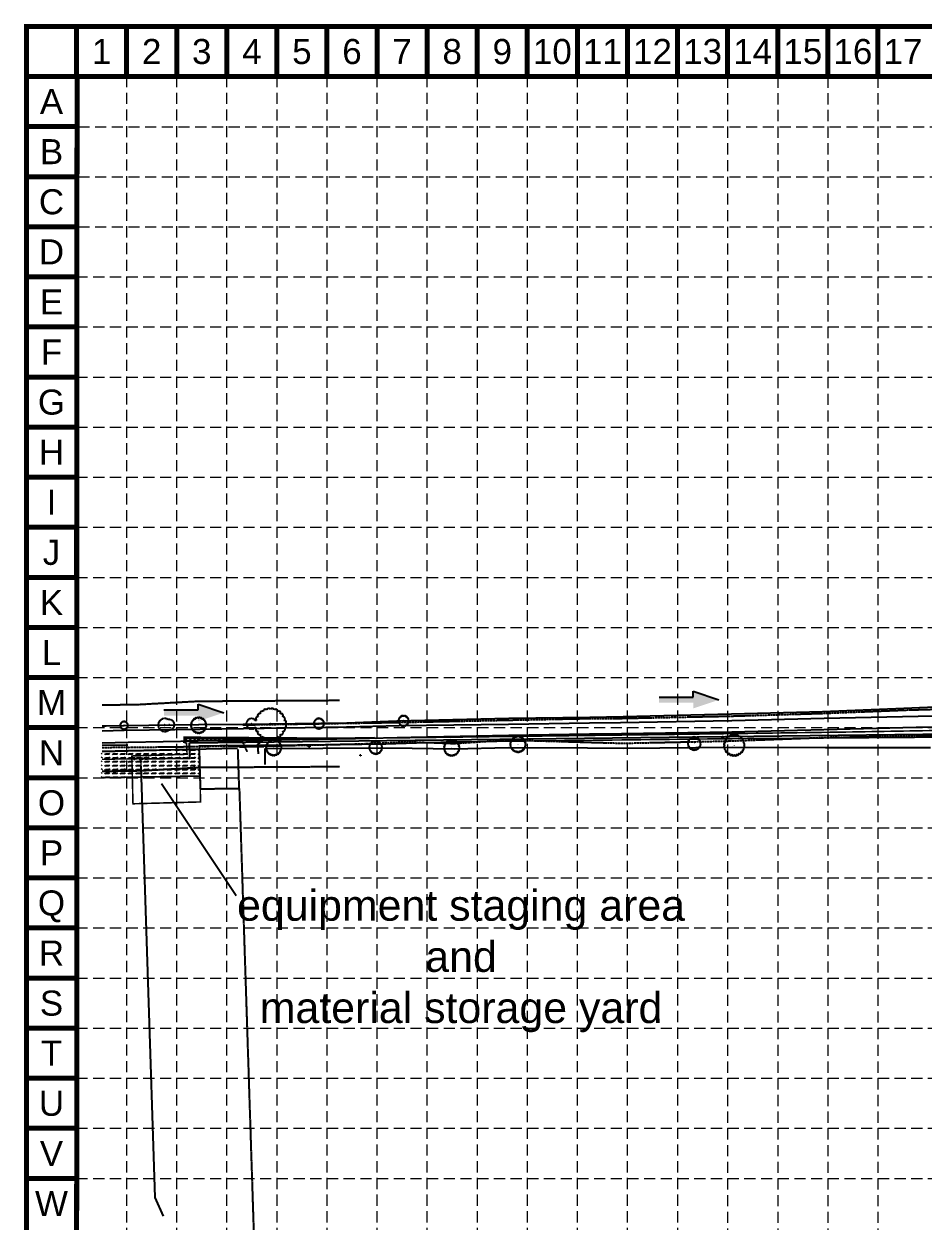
# Model space of a CAD drawing. Header units: inches. Extents: x 2602013 to 2607782, y 7036322 to 7039931.
# Drawn here: x 2602013 to 2603628, y 7037780 to 7039931 of the extents above; entities that cross this region are included whole.
import ezdxf
from ezdxf.enums import TextEntityAlignment as Align

# ---------------------------------------------------------------- set-up
doc = ezdxf.new("R2010")
doc.units = ezdxf.units.IN
doc.header["$MEASUREMENT"] = 0
for name, pattern in [('DASHED', [0.8, 0.75, -0.05]), ('HIDDEN', [0.375, 0.25, -0.125]), ('PHANTOM', [2.1, 1.75, -0.05, 0.1, -0.05, 0.1, -0.05]), ('SCREEK', [1.04, 0.9, -0.035, 0, -0.035, 0, -0.035, 0, -0.035]), ('SPHANTOM', [1.35, 1, -0.05, 0.1, -0.05, 0.1, -0.05])]:
    doc.linetypes.add(name, pattern=pattern)
for name, color, linetype in [('ADDITION_LINE', 102, 'PHANTOM'), ('ARROWS', 252, 'Continuous'), ('BASE', 7, 'Continuous'), ('DITCH', 7, 'SCREEK'), ('EASPH-PVMT', 7, 'Continuous'), ('EG-PVMT', 250, 'HIDDEN'), ('ETEL', 33, 'DASHED'), ('EWAT', 150, 'DASHED'), ('EXSTSEW', 5, 'DASHED'), ('FENCEBW', 7, 'BWF'), ('FTB', 202, 'DASHED'), ('GRID', 254, 'HIDDEN'), ('HATCH', 10, 'Continuous'), ('HATCH000', 9, 'Continuous'), ('LIMITS OF DISTURBANCE', 1, 'HIDDEN'), ('PLINE', 7, 'Continuous'), ('PWAT', 4, 'Continuous'), ('ROW_Future', 7, 'SPHANTOM'), ('SILT FENCE', 200, 'Continuous'), ('TREE', 250, 'Continuous'), ('TREET', 250, 'Continuous'), ('WALL', 52, 'Continuous')]:
    doc.layers.add(name, color=color, linetype=linetype)
doc.styles.get("Standard").update_dxf_attribs({"font": 'ARIAL.TTF'})
doc.styles.add('UTIL', font='romans.shx', dxfattribs={"width": 0.9})
doc.linetypes.add('ASPH-E', pattern='A,0.45,-0.05,0.9,[138,ltypeshp.shx,S=0.013,R=0,X=0,Y=0],0.45', length=1.85)
doc.linetypes.add('ASPH-E2', pattern='A,0.45,-0.05,0.9,[138,ltypeshp.shx,S=-0.013,R=0,X=0,Y=0],0.45', length=1.85)
doc.linetypes.add('BWF', pattern='A,0.9,-0.05,[135,ltypeshp.shx,S=0.03,R=0,X=0,Y=0],-0.05', length=1)
doc.linetypes.add('SLOPE2', pattern='A,0.65,-0.05,0.65,[139,ltypeshp.shx,S=-0.025,R=0,X=0,Y=0],0.025', length=1.375)
doc.linetypes.add('TELE', pattern='A,0.8,-0.05,0.8,-0.05,0.8,-0.15,["TELE",UTIL,S=0.08,R=0,X=-0.1,Y=-0.04],-0.2', length=2.85)

# ---------------------------------------------------------------- blocks, each defined once
blk = doc.blocks.new('treet')
at = {"layer": 'TREET', "const_width": 0.5}
blk.add_lwpolyline([(-0.25, 0, 1), (0.25, 0, 1)], format="xyb", close=True, dxfattribs=at)
blk = doc.blocks.new('A$C33723172')
at = {"layer": 'ARROWS', "color": 7}
for p, q in [((11.14, 24.49), (5.46, 10.23)), ((7.83, 9.28), (0, 0)), ((5.46, 10.23), (7.83, 9.28))]:
    blk.add_line(p, q, dxfattribs=at)
for points in [[(11.14, 24.49), (8.77, 25.44), (5.46, 10.23), (3.08, 11.17)], [(0.7, 12.12), (7.83, 9.28), (0, 0), (7.83, 9.28)]]:
    blk.add_solid(points, dxfattribs=at)

msp = doc.modelspace()

# ---------------------------------------------------------------- hatches: boundary and pattern name
at = {"layer": 'HATCH'}
h = msp.add_hatch(dxfattribs=at)
h.set_pattern_fill('ANSI31', color=0, scale=42, style=0)
h.set_pattern_definition([(45, (-1042681.4514, -2815254.5693), (-3.7123106011, 3.7123106011), [])])
h.paths.add_polyline_path([(2602301.2, 7038642), (2602301.3, 7038646.8), (2602642, 7038648)])

# ---------------------------------------------------------------- linework, layer by layer
at = {"color": 4}
for p, q in [((2602209.9, 7038612), (2602212, 7038612)), ((2602211, 7038607.8), (2602211, 7038612)), ((2602214.5, 7038611.2), (2602214.5, 7038609.1)), ((2602220.8, 7038612.2), (2602220.8, 7038608)), ((2602220.8, 7038609.1), (2602220.8, 7038611.2)), ((2602225, 7038608.2), (2602225, 7038612.4)), ((2602225, 7038609.1), (2602225, 7038611.2)), ((2602231.3, 7038612.4), (2602233.4, 7038612.4)), ((2602231.3, 7038609.2), (2602231.3, 7038611.3)), ((2602232.4, 7038608.2), (2602232.4, 7038612.4)), ((2602236, 7038611.4), (2602234.6, 7038611.4)), ((2602220.9, 7038603.7), (2602220.9, 7038605.8)), ((2602225.1, 7038604.8), (2602220.9, 7038604.8)), ((2602221.8, 7038596.1), (2602224.6, 7038596.1)), ((2602221.9, 7038608), (2602224, 7038608)), ((2602236, 7038609.3), (2602234.6, 7038609.3))]:
    msp.add_line(p, q, dxfattribs=at)
for points in [[(2602220.8, 7038610.1, 3.15, 0, 0), (2602214.5, 7038610.1, 0, 0, 0)], [(2602225, 7038610.3, 3.15, 0, 0), (2602231.3, 7038610.3, 0, 0, 0)]]:
    msp.add_lwpolyline(points, format="xyseb", dxfattribs=at)
at = {"color": 4, "const_width": 0.7}
msp.add_lwpolyline([(2602236, 7038611.4), (2602236, 7038609.3)], dxfattribs=at)
at = {"layer": 'ADDITION_LINE', "color": 4}
for p, q in [((2602327.2, 7038626.5), (2602329.5, 7038556.5)), ((2602399.5, 7038556.9), (2602397.3, 7038626.9)), ((2602329.5, 7038556.5), (2602399.5, 7038556.9))]:
    msp.add_line(p, q, dxfattribs=at)
at = {"layer": 'ADDITION_LINE', "color": 145}
msp.add_line((2602399.5, 7038556.9), (2602429.8, 7037623.9), dxfattribs=at)
at = {"layer": 'BASE', "const_width": 9}
for points in [[(2602017.1, 7036326.3), (2607777.1, 7036326.3), (2607777.1, 7039926.3), (2602017.1, 7039926.3)], [(2602106.9, 7036416.3), (2607687.4, 7036416.1), (2607687.2, 7039836.4), (2602108, 7039836.5)]]:
    msp.add_lwpolyline(points, close=True, dxfattribs=at)
for points in [[(2602107.1, 7039836.3), (2602107.1, 7039926.3)], [(2602197.1, 7039836.3), (2602197.1, 7039926.3)], [(2602287.1, 7039836.3), (2602287.1, 7039926.3)], [(2602377.1, 7039836.3), (2602377.1, 7039926.3)], [(2602467.1, 7039836.3), (2602467.1, 7039926.3)], [(2602557.1, 7039836.3), (2602557.1, 7039926.3)], [(2602647.1, 7039836.3), (2602647.1, 7039926.3)], [(2602737.1, 7039836.3), (2602737.1, 7039926.3)], [(2602827.1, 7039836.3), (2602827.1, 7039926.3)], [(2602917.1, 7039836.3), (2602917.1, 7039926.3)], [(2603007.1, 7039836.3), (2603007.1, 7039926.3)], [(2603097.1, 7039836.3), (2603097.1, 7039926.3)], [(2603187.1, 7039836.3), (2603187.1, 7039926.3)], [(2603277.1, 7039836.3), (2603277.1, 7039926.3)], [(2603367.1, 7039836.3), (2603367.1, 7039926.3)], [(2603457.1, 7039836.3), (2603457.1, 7039926.3)], [(2603547.1, 7039836.3), (2603547.1, 7039926.3)], [(2602107.1, 7039836.3), (2602017.1, 7039836.3)], [(2602107.1, 7039746.3), (2602017.1, 7039746.3)], [(2602107.1, 7039656.3), (2602017.1, 7039656.3)], [(2602107.1, 7039566.3), (2602017.1, 7039566.3)], [(2602107.1, 7039476.3), (2602017.1, 7039476.3)], [(2602107.1, 7039386.3), (2602017.1, 7039386.3)], [(2602107.1, 7039296.3), (2602017.1, 7039296.3)], [(2602107.1, 7039206.3), (2602017.1, 7039206.3)], [(2602107.1, 7039116.3), (2602017.1, 7039116.3)], [(2602107.1, 7039026.3), (2602017.1, 7039026.3)], [(2602107.1, 7038936.3), (2602107.1, 7039026.3)], [(2602107.1, 7038936.3), (2602017.1, 7038936.3)], [(2602107.1, 7038846.3), (2602017.1, 7038846.3)], [(2602107.1, 7038756.3), (2602017.1, 7038756.3)], [(2602107.1, 7038666.3), (2602017.1, 7038666.3)], [(2602107.1, 7038576.3), (2602017.1, 7038576.3)], [(2602107.1, 7038486.3), (2602017.1, 7038486.3)], [(2602107.1, 7038396.3), (2602017.1, 7038396.3)], [(2602107.1, 7038306.3), (2602017.1, 7038306.3)], [(2602107.1, 7038216.3), (2602017.1, 7038216.3)], [(2602107.1, 7038126.3), (2602017.1, 7038126.3)], [(2602107.1, 7038036.3), (2602017.1, 7038036.3)], [(2602107.1, 7037946.3), (2602017.1, 7037946.3)], [(2602107.1, 7037856.3), (2602017.1, 7037856.3)]]:
    msp.add_lwpolyline(points, dxfattribs=at)
at = {"layer": 'DITCH'}
for p, q in [((2603447.5, 7038692), (2603597.7, 7038698)), ((2603597.7, 7038698), (2603775.9, 7038702.9)), ((2602406, 7038671.3), (2602683.8, 7038675.7)), ((2602683.8, 7038675.7), (2602884.2, 7038679.9)), ((2602884.2, 7038679.9), (2603029, 7038682.8)), ((2603029, 7038682.8), (2603085.8, 7038683)), ((2603085.8, 7038683), (2603283.5, 7038687.1)), ((2603283.5, 7038687.1), (2603447.5, 7038692)), ((2603450.9, 7038648.7), (2603776.2, 7038654.3)), ((2602200.2, 7038630.9), (2602394.8, 7038633.3)), ((2602394.8, 7038633.3), (2602399.8, 7038632.8)), ((2602443.6, 7038633.5), (2602443.7, 7038633.5)), ((2602443.7, 7038633.5), (2602447.5, 7038633.3)), ((2602447.5, 7038633.3), (2602611.3, 7038637)), ((2602611.3, 7038637), (2602709.8, 7038640.9)), ((2602709.8, 7038640.9), (2602784.5, 7038637.9)), ((2602784.5, 7038637.9), (2602883.4, 7038644.2)), ((2602883.4, 7038644.2), (2603088.1, 7038638.3)), ((2603088.1, 7038638.3), (2603282.8, 7038642.4)), ((2603282.8, 7038642.4), (2603450.9, 7038648.7)), ((2602200.2, 7038630.9), (2602153, 7038630))]:
    msp.add_line(p, q, dxfattribs=at)
at = {"layer": 'EASPH-PVMT', "linetype": 'ASPH-E2'}
for p, q in [((2603029.1, 7038674.9), (2603084.7, 7038675.6)), ((2603084.7, 7038675.6), (2603284.9, 7038679.2)), ((2603284.9, 7038679.2), (2603450.3, 7038683.2)), ((2603450.3, 7038683.2), (2603619.5, 7038687.2)), ((2603619.5, 7038687.2), (2603772.5, 7038688.9)), ((2602153, 7038660.8), (2602193, 7038661.9)), ((2602193, 7038661.9), (2602329.2, 7038663.5)), ((2602329.2, 7038663.5), (2602407, 7038665)), ((2602407, 7038665), (2602592.5, 7038667.7)), ((2602592.5, 7038667.7), (2602686.9, 7038670.2)), ((2602686.9, 7038670.2), (2602883.2, 7038672.4)), ((2602883.2, 7038672.4), (2603029.1, 7038674.9))]:
    msp.add_line(p, q, dxfattribs=at)
at = {"layer": 'EASPH-PVMT', "linetype": 'ASPH-E'}
for p, q in [((2602883.7, 7038652.9), (2603029, 7038655.2)), ((2603029, 7038655.2), (2603086.5, 7038656)), ((2603086.5, 7038656), (2603284.5, 7038658.6)), ((2603284.5, 7038658.6), (2603450, 7038662.7)), ((2603450, 7038662.7), (2603615.7, 7038666.9)), ((2603615.7, 7038666.9), (2603772.5, 7038669.6)), ((2602371.8, 7038642.9), (2602403.9, 7038643)), ((2602403.9, 7038643), (2602442, 7038643.7)), ((2602442, 7038643.7), (2602608.2, 7038647)), ((2602608.2, 7038647), (2602708.6, 7038649.2)), ((2602708.6, 7038649.2), (2602883.7, 7038652.9))]:
    msp.add_line(p, q, dxfattribs=at)
at = {"layer": 'EASPH-PVMT', "linetype": 'ASPH-E', "ltscale": 0.9}
for p, q in [((2602153, 7038639.3), (2602199.7, 7038640.2)), ((2602199.7, 7038640.2), (2602325.5, 7038642.5))]:
    msp.add_line(p, q, dxfattribs=at)
at = {"layer": 'EG-PVMT'}
for p, q in [((2602442, 7038643.7), (2602403.9, 7038643)), ((2602403.9, 7038643), (2602413.7, 7038622.9)), ((2602432.9, 7038636.6), (2602442, 7038643.7)), ((2602434.1, 7038619), (2602432.9, 7038636.6))]:
    msp.add_line(p, q, dxfattribs=at)
at = {"layer": 'ETEL', "color": 252, "linetype": 'TELE'}
msp.add_line((2602153, 7038634.6), (2602199.4, 7038635.4), dxfattribs=at)
at = {"layer": 'ETEL', "color": 252}
for p, q in [((2602524, 7038633.9), (2602526.1, 7038631.8)), ((2602526.1, 7038633.9), (2602524, 7038631.8)), ((2603267, 7038650.2), (2603269.1, 7038648.1)), ((2603269.1, 7038650.2), (2603267, 7038648.1))]:
    msp.add_line(p, q, dxfattribs=at)
for points in [[(2602524, 7038633.9), (2602526.1, 7038633.9), (2602526.1, 7038631.8), (2602524, 7038631.8)], [(2603267, 7038650.2), (2603269.1, 7038650.2), (2603269.1, 7038648.1), (2603267, 7038648.1)]]:
    msp.add_lwpolyline(points, close=True, dxfattribs=at)
at = {"layer": 'EWAT', "color": 145}
for p, q in [((2602616.8, 7038617), (2602617.9, 7038615.9)), ((2602616.8, 7038615.9), (2602617.9, 7038617))]:
    msp.add_line(p, q, dxfattribs=at)
msp.add_circle((2602617.3, 7038616.5), 0.787, dxfattribs=at)
at = {"layer": 'EXSTSEW'}
for p, q in [((2602399.8, 7038633.7), (2602443.6, 7038634.4)), ((2602399.8, 7038631.9), (2602399.8, 7038633.7)), ((2602399.8, 7038631.9), (2602443.7, 7038632.7)), ((2602443.6, 7038634.4), (2602443.7, 7038632.7))]:
    msp.add_line(p, q, dxfattribs=at)
at = {"layer": 'FENCEBW'}
for p, q in [((2603447.6, 7038695.1), (2603594, 7038701.6)), ((2603594, 7038701.6), (2603777, 7038708.3)), ((2602406.8, 7038672.8), (2602592.6, 7038674.9)), ((2602592.6, 7038674.9), (2602682.5, 7038678.3)), ((2602682.5, 7038678.3), (2602884.1, 7038683.2)), ((2602884.1, 7038683.2), (2603029.5, 7038685)), ((2603029.5, 7038685), (2603089.1, 7038686.3)), ((2603089.1, 7038686.3), (2603284, 7038691)), ((2603284, 7038691), (2603447.6, 7038695.1)), ((2602153, 7038669.3), (2602160.2, 7038669.6)), ((2602160.2, 7038669.6), (2602192.5, 7038670.2)), ((2602192.5, 7038670.2), (2602326.4, 7038671.8)), ((2602326.4, 7038671.8), (2602406.8, 7038672.8)), ((2602446.1, 7038599.9), (2602446.2, 7038628.7)), ((2602446.2, 7038628.7), (2602653.2, 7038629.9)), ((2602653.2, 7038629.9), (2602710.5, 7038629.5)), ((2602710.5, 7038629.5), (2602785.7, 7038628.2)), ((2602785.7, 7038628.2), (2602883.4, 7038630.4)), ((2602883.4, 7038630.4), (2603025.2, 7038629.8)), ((2603025.2, 7038629.8), (2603089.8, 7038629.6)), ((2603089.8, 7038629.6), (2603285.3, 7038631.1)), ((2603285.3, 7038631.1), (2603452.8, 7038630.5)), ((2603452.8, 7038630.5), (2603641.4, 7038630.8))]:
    msp.add_line(p, q, dxfattribs=at)
at = {"layer": 'FTB', "color": 252, "linetype": 'SLOPE2'}
for p, q in [((2602199.7, 7038624.6), (2602153, 7038623.3)), ((2602396.6, 7038629), (2602199.7, 7038624.6))]:
    msp.add_line(p, q, dxfattribs=at)
at = {"layer": 'GRID', "color": 252, "linetype": 'HIDDEN', "lineweight": 0, "ltscale": 80}
for p, q in [((2602196.8, 7039837.2), (2602196.8, 7036685.9)), ((2602286.8, 7039837.2), (2602286.8, 7036685.9)), ((2602376.8, 7039837.2), (2602376.8, 7036685.9)), ((2602466.8, 7039837.2), (2602466.8, 7036685.9)), ((2602556.8, 7039837.2), (2602556.8, 7036685.9)), ((2602646.8, 7039837.2), (2602646.8, 7036685.9)), ((2602736.8, 7039837.2), (2602736.8, 7036685.9)), ((2602826.8, 7039837.2), (2602826.8, 7036685.9)), ((2602916.8, 7039837.2), (2602916.8, 7036685.9)), ((2603006.8, 7039837.2), (2603006.8, 7036685.9)), ((2603096.8, 7039837.2), (2603096.8, 7036685.9)), ((2603186.8, 7039837.2), (2603186.8, 7036685.9)), ((2603277.1, 7039836.3), (2603277.1, 7036685.9)), ((2603367.1, 7039836.3), (2603367.1, 7036685.9)), ((2603457.1, 7039836.3), (2603457.1, 7036685.9)), ((2603547.1, 7039836.3), (2603547.1, 7036685.9)), ((2602110.4, 7039746), (2607690.4, 7039746)), ((2602110.4, 7039656), (2607690.4, 7039656)), ((2602110.4, 7039566), (2607690.4, 7039566)), ((2602107.1, 7039476.3), (2607687.1, 7039476.3)), ((2602107.1, 7039386.3), (2607687.1, 7039386.3)), ((2602107.1, 7039296.3), (2607687.1, 7039296.3)), ((2602107.1, 7039206.3), (2607687.1, 7039206.3)), ((2602107.1, 7039116.3), (2607687.1, 7039116.3)), ((2602107.1, 7039026.3), (2607687.1, 7039026.3)), ((2602107.1, 7038936.3), (2607687.1, 7038936.3)), ((2602107.1, 7038846.3), (2607687.1, 7038846.3)), ((2602107.1, 7038756.3), (2607687.1, 7038756.3)), ((2602107.1, 7038666.3), (2607687.1, 7038666.3)), ((2602107.1, 7038576.3), (2607687.1, 7038576.3)), ((2602107.1, 7038486.3), (2607687.1, 7038486.3)), ((2602107.1, 7038396.3), (2607687.1, 7038396.3)), ((2602107.1, 7038306.3), (2607687.1, 7038306.3)), ((2602107.1, 7038216.3), (2607687.1, 7038216.3)), ((2602107.1, 7038126.3), (2607687.1, 7038126.3)), ((2602107.1, 7038036.3), (2607687.1, 7038036.3)), ((2602107.1, 7037946.3), (2607687.1, 7037946.3)), ((2602107.1, 7037856.3), (2607687.1, 7037856.3))]:
    msp.add_line(p, q, dxfattribs=at)
at = {"layer": 'HATCH', "color": 0}
msp.add_lwpolyline([(2602301.2, 7038642), (2602301.3, 7038646.8), (2602642, 7038648)], close=True, dxfattribs=at)
at = {"layer": 'HATCH000'}
for p, q in [((2602151.9, 7038619.3), (2602153.1, 7038620.6)), ((2602151.9, 7038612.3), (2602153.1, 7038613.6)), ((2602157.7, 7038618.1), (2602158.9, 7038619.3)), ((2602157.7, 7038611.1), (2602158.9, 7038612.3)), ((2602158.9, 7038619.3), (2602165.9, 7038619.3)), ((2602158.9, 7038612.3), (2602165.9, 7038612.3)), ((2602165.9, 7038619.3), (2602167.1, 7038620.6)), ((2602165.9, 7038612.3), (2602167.1, 7038613.6)), ((2602171.7, 7038618.1), (2602172.9, 7038619.3)), ((2602171.7, 7038611.1), (2602172.9, 7038612.3)), ((2602172.9, 7038619.3), (2602179.9, 7038619.3)), ((2602172.9, 7038612.3), (2602179.9, 7038612.3)), ((2602179.9, 7038619.3), (2602181.1, 7038620.6)), ((2602179.9, 7038612.3), (2602181.1, 7038613.6)), ((2602185.7, 7038618.1), (2602186.9, 7038619.3)), ((2602185.7, 7038611.1), (2602186.9, 7038612.3)), ((2602186.9, 7038619.3), (2602193.9, 7038619.3)), ((2602186.9, 7038612.3), (2602193.9, 7038612.3)), ((2602193.9, 7038619.3), (2602195.1, 7038620.6)), ((2602193.9, 7038612.3), (2602195.1, 7038613.6)), ((2602199.7, 7038618.1), (2602200.9, 7038619.3)), ((2602199.7, 7038611.1), (2602200.9, 7038612.3)), ((2602200.9, 7038619.3), (2602207.9, 7038619.3)), ((2602200.9, 7038612.3), (2602207.9, 7038612.3)), ((2602207.9, 7038619.3), (2602209.1, 7038620.6)), ((2602207.9, 7038612.3), (2602209.1, 7038613.6)), ((2602213.7, 7038618.1), (2602214.9, 7038619.3)), ((2602213.7, 7038611.1), (2602214.9, 7038612.3)), ((2602214.9, 7038619.3), (2602221.9, 7038619.3)), ((2602214.9, 7038612.3), (2602221.9, 7038612.3)), ((2602221.9, 7038619.3), (2602223.1, 7038620.6)), ((2602221.9, 7038612.3), (2602223.1, 7038613.6)), ((2602227.7, 7038625.1), (2602227.8, 7038625.2)), ((2602227.7, 7038618.1), (2602228.9, 7038619.3)), ((2602227.7, 7038611.1), (2602228.9, 7038612.3)), ((2602228.9, 7038619.3), (2602235.9, 7038619.3)), ((2602228.9, 7038612.3), (2602235.9, 7038612.3)), ((2602235.9, 7038619.3), (2602237.1, 7038620.6)), ((2602235.9, 7038612.3), (2602237.1, 7038613.6)), ((2602241.7, 7038625.1), (2602242.1, 7038625.5)), ((2602241.7, 7038618.1), (2602242.9, 7038619.3)), ((2602241.7, 7038611.1), (2602242.9, 7038612.3)), ((2602242.9, 7038619.3), (2602249.9, 7038619.3)), ((2602242.9, 7038612.3), (2602249.9, 7038612.3)), ((2602249.9, 7038619.3), (2602251.1, 7038620.6)), ((2602249.9, 7038612.3), (2602251.1, 7038613.6)), ((2602255.7, 7038625.1), (2602256.4, 7038625.8)), ((2602255.7, 7038618.1), (2602256.9, 7038619.3)), ((2602255.7, 7038611.1), (2602256.9, 7038612.3)), ((2602256.9, 7038619.3), (2602263.9, 7038619.3)), ((2602256.9, 7038612.3), (2602263.9, 7038612.3)), ((2602263.9, 7038619.3), (2602265.1, 7038620.6)), ((2602263.9, 7038612.3), (2602265.1, 7038613.6)), ((2602269.7, 7038625.1), (2602270.7, 7038626.2)), ((2602269.7, 7038618.1), (2602270.9, 7038619.3)), ((2602269.7, 7038611.1), (2602270.9, 7038612.3)), ((2602270.9, 7038619.3), (2602277.9, 7038619.3)), ((2602270.9, 7038612.3), (2602277.9, 7038612.3)), ((2602277.9, 7038619.3), (2602279.1, 7038620.6)), ((2602277.9, 7038612.3), (2602279.1, 7038613.6)), ((2602283.7, 7038625.1), (2602284.9, 7038626.3)), ((2602283.7, 7038618.1), (2602284.9, 7038619.3)), ((2602283.7, 7038611.1), (2602284.9, 7038612.3)), ((2602284.9, 7038626.3), (2602291.9, 7038626.3)), ((2602284.9, 7038619.3), (2602291.9, 7038619.3)), ((2602284.9, 7038612.3), (2602291.9, 7038612.3)), ((2602291.9, 7038626.3), (2602292.2, 7038626.7)), ((2602291.9, 7038619.3), (2602293.1, 7038620.6)), ((2602291.9, 7038612.3), (2602293.1, 7038613.6)), ((2602297.7, 7038625.1), (2602298.9, 7038626.3)), ((2602297.7, 7038618.1), (2602298.9, 7038619.3)), ((2602297.7, 7038611.1), (2602298.9, 7038612.3)), ((2602298.9, 7038626.3), (2602305.9, 7038626.3)), ((2602298.9, 7038619.3), (2602305.9, 7038619.3)), ((2602298.9, 7038612.3), (2602305.9, 7038612.3)), ((2602305.9, 7038626.3), (2602306.6, 7038627)), ((2602305.9, 7038619.3), (2602307.1, 7038620.6)), ((2602305.9, 7038612.3), (2602307.1, 7038613.6)), ((2602311.7, 7038625.1), (2602312.9, 7038626.3)), ((2602311.7, 7038618.1), (2602312.9, 7038619.3)), ((2602311.7, 7038611.1), (2602312.9, 7038612.3)), ((2602312.9, 7038626.3), (2602319.9, 7038626.3)), ((2602312.9, 7038619.3), (2602319.9, 7038619.3)), ((2602312.9, 7038612.3), (2602319.9, 7038612.3)), ((2602319.9, 7038626.3), (2602320.9, 7038627.3)), ((2602319.9, 7038619.3), (2602321.1, 7038620.6)), ((2602319.9, 7038612.3), (2602321.1, 7038613.6)), ((2602325.7, 7038625.1), (2602326.9, 7038626.3)), ((2602325.7, 7038618.1), (2602326.9, 7038619.3)), ((2602325.7, 7038611.1), (2602326.9, 7038612.3)), ((2602326.9, 7038626.3), (2602327.2, 7038626.3)), ((2602326.9, 7038619.3), (2602327.5, 7038619.3)), ((2602326.9, 7038612.3), (2602327.7, 7038612.3)), ((2602151.9, 7038605.3), (2602153.1, 7038606.6)), ((2602151.9, 7038598.3), (2602153.1, 7038599.6)), ((2602151.9, 7038591.3), (2602153.1, 7038592.6)), ((2602157.7, 7038604.1), (2602158.9, 7038605.3)), ((2602157.7, 7038597.1), (2602158.9, 7038598.3)), ((2602157.7, 7038590.1), (2602158.9, 7038591.3)), ((2602158.9, 7038605.3), (2602165.9, 7038605.3)), ((2602158.9, 7038598.3), (2602165.9, 7038598.3)), ((2602158.9, 7038591.3), (2602165.9, 7038591.3)), ((2602165.9, 7038605.3), (2602167.1, 7038606.6)), ((2602165.9, 7038598.3), (2602167.1, 7038599.6)), ((2602165.9, 7038591.3), (2602167.1, 7038592.6)), ((2602171.7, 7038604.1), (2602172.9, 7038605.3)), ((2602171.7, 7038597.1), (2602172.9, 7038598.3)), ((2602171.7, 7038590.1), (2602172.9, 7038591.3)), ((2602172.9, 7038605.3), (2602179.9, 7038605.3)), ((2602172.9, 7038598.3), (2602179.9, 7038598.3)), ((2602172.9, 7038591.3), (2602179.9, 7038591.3)), ((2602179.9, 7038605.3), (2602181.1, 7038606.6)), ((2602179.9, 7038598.3), (2602181.1, 7038599.6)), ((2602179.9, 7038591.3), (2602181.1, 7038592.6)), ((2602185.7, 7038604.1), (2602186.9, 7038605.3)), ((2602185.7, 7038597.1), (2602186.9, 7038598.3)), ((2602185.7, 7038590.1), (2602186.9, 7038591.3)), ((2602186.9, 7038605.3), (2602193.9, 7038605.3)), ((2602186.9, 7038598.3), (2602193.9, 7038598.3)), ((2602186.9, 7038591.3), (2602193.9, 7038591.3)), ((2602193.9, 7038605.3), (2602195.1, 7038606.6)), ((2602193.9, 7038598.3), (2602195.1, 7038599.6)), ((2602193.9, 7038591.3), (2602195.1, 7038592.6)), ((2602199.7, 7038604.1), (2602200.9, 7038605.3)), ((2602199.7, 7038597.1), (2602200.9, 7038598.3)), ((2602199.7, 7038590.1), (2602200.9, 7038591.3)), ((2602200.9, 7038605.3), (2602207.9, 7038605.3)), ((2602200.9, 7038598.3), (2602207.9, 7038598.3)), ((2602200.9, 7038591.3), (2602207.9, 7038591.3)), ((2602207.9, 7038605.3), (2602209.1, 7038606.6)), ((2602207.9, 7038598.3), (2602209.1, 7038599.6)), ((2602207.9, 7038591.3), (2602209.1, 7038592.6)), ((2602213.7, 7038604.1), (2602214.9, 7038605.3)), ((2602213.7, 7038597.1), (2602214.9, 7038598.3)), ((2602213.7, 7038590.1), (2602214.9, 7038591.3)), ((2602214.9, 7038605.3), (2602221.9, 7038605.3)), ((2602214.9, 7038598.3), (2602221.9, 7038598.3)), ((2602214.9, 7038591.3), (2602221.9, 7038591.3)), ((2602221.9, 7038605.3), (2602223.1, 7038606.6)), ((2602221.9, 7038598.3), (2602223.1, 7038599.6)), ((2602221.9, 7038591.3), (2602223.1, 7038592.6)), ((2602227.7, 7038604.1), (2602228.9, 7038605.3)), ((2602227.7, 7038597.1), (2602228.9, 7038598.3)), ((2602227.7, 7038590.1), (2602228.9, 7038591.3)), ((2602228.9, 7038605.3), (2602235.9, 7038605.3)), ((2602228.9, 7038598.3), (2602235.9, 7038598.3)), ((2602228.9, 7038591.3), (2602235.9, 7038591.3)), ((2602235.9, 7038605.3), (2602237.1, 7038606.6)), ((2602235.9, 7038598.3), (2602237.1, 7038599.6)), ((2602235.9, 7038591.3), (2602237.1, 7038592.6)), ((2602241.7, 7038604.1), (2602242.9, 7038605.3)), ((2602241.7, 7038597.1), (2602242.9, 7038598.3)), ((2602241.7, 7038590.1), (2602242.9, 7038591.3)), ((2602242.9, 7038605.3), (2602249.9, 7038605.3)), ((2602242.9, 7038598.3), (2602249.9, 7038598.3)), ((2602242.9, 7038591.3), (2602249.9, 7038591.3)), ((2602249.9, 7038605.3), (2602251.1, 7038606.6)), ((2602249.9, 7038598.3), (2602251.1, 7038599.6)), ((2602249.9, 7038591.3), (2602251.1, 7038592.6)), ((2602255.7, 7038604.1), (2602256.9, 7038605.3)), ((2602255.7, 7038597.1), (2602256.9, 7038598.3)), ((2602255.7, 7038590.1), (2602256.9, 7038591.3)), ((2602256.9, 7038605.3), (2602263.9, 7038605.3)), ((2602256.9, 7038598.3), (2602263.9, 7038598.3)), ((2602256.9, 7038591.3), (2602263.9, 7038591.3)), ((2602263.9, 7038605.3), (2602265.1, 7038606.6)), ((2602263.9, 7038598.3), (2602265.1, 7038599.6)), ((2602263.9, 7038591.3), (2602265.1, 7038592.6)), ((2602269.7, 7038604.1), (2602270.9, 7038605.3)), ((2602269.7, 7038597.1), (2602270.9, 7038598.3)), ((2602269.7, 7038590.1), (2602270.9, 7038591.3)), ((2602270.9, 7038605.3), (2602277.9, 7038605.3)), ((2602270.9, 7038598.3), (2602277.9, 7038598.3)), ((2602270.9, 7038591.3), (2602277.9, 7038591.3)), ((2602277.9, 7038605.3), (2602279.1, 7038606.6)), ((2602277.9, 7038598.3), (2602279.1, 7038599.6)), ((2602277.9, 7038591.3), (2602279.1, 7038592.6)), ((2602283.7, 7038604.1), (2602284.9, 7038605.3)), ((2602283.7, 7038597.1), (2602284.9, 7038598.3)), ((2602283.7, 7038590.1), (2602284.9, 7038591.3)), ((2602284.9, 7038605.3), (2602291.9, 7038605.3)), ((2602284.9, 7038598.3), (2602291.9, 7038598.3)), ((2602284.9, 7038591.3), (2602291.9, 7038591.3)), ((2602291.9, 7038605.3), (2602293.1, 7038606.6)), ((2602291.9, 7038598.3), (2602293.1, 7038599.6)), ((2602291.9, 7038591.3), (2602293.1, 7038592.6)), ((2602297.7, 7038604.1), (2602298.9, 7038605.3)), ((2602297.7, 7038597.1), (2602298.9, 7038598.3)), ((2602297.7, 7038590.1), (2602298.9, 7038591.3)), ((2602298.9, 7038605.3), (2602305.9, 7038605.3)), ((2602298.9, 7038598.3), (2602305.9, 7038598.3)), ((2602298.9, 7038591.3), (2602305.9, 7038591.3)), ((2602305.9, 7038605.3), (2602307.1, 7038606.6)), ((2602305.9, 7038598.3), (2602307.1, 7038599.6)), ((2602305.9, 7038591.3), (2602307.1, 7038592.6)), ((2602311.7, 7038604.1), (2602312.9, 7038605.3)), ((2602311.7, 7038597.1), (2602312.9, 7038598.3)), ((2602311.7, 7038590.1), (2602312.9, 7038591.3)), ((2602312.9, 7038605.3), (2602319.9, 7038605.3)), ((2602312.9, 7038598.3), (2602319.9, 7038598.3)), ((2602312.9, 7038591.3), (2602319.9, 7038591.3)), ((2602319.9, 7038605.3), (2602321.1, 7038606.6)), ((2602319.9, 7038598.3), (2602321.1, 7038599.6)), ((2602319.9, 7038591.3), (2602321.1, 7038592.6)), ((2602325.7, 7038604.1), (2602326.9, 7038605.3)), ((2602325.7, 7038597.1), (2602326.9, 7038598.3)), ((2602325.7, 7038590.1), (2602326.9, 7038591.3)), ((2602326.9, 7038605.3), (2602327.9, 7038605.3)), ((2602326.9, 7038598.3), (2602328.1, 7038598.3)), ((2602326.9, 7038591.3), (2602328.4, 7038591.3)), ((2602151.9, 7038584.3), (2602153.1, 7038585.6)), ((2602151.9, 7038577.3), (2602153.1, 7038578.6)), ((2602157.7, 7038583.1), (2602158.9, 7038584.3)), ((2602157.9, 7038576.3), (2602158.9, 7038577.3)), ((2602158.9, 7038584.3), (2602165.9, 7038584.3)), ((2602158.9, 7038577.3), (2602165.9, 7038577.3)), ((2602165.9, 7038584.3), (2602167.1, 7038585.6)), ((2602165.9, 7038577.3), (2602167.1, 7038578.6)), ((2602171.7, 7038583.1), (2602172.9, 7038584.3)), ((2602172.1, 7038576.5), (2602172.9, 7038577.3)), ((2602172.9, 7038584.3), (2602179.9, 7038584.3)), ((2602172.9, 7038577.3), (2602179.9, 7038577.3)), ((2602179.9, 7038584.3), (2602181.1, 7038585.6)), ((2602179.9, 7038577.3), (2602181.1, 7038578.6)), ((2602185.7, 7038583.1), (2602186.9, 7038584.3)), ((2602186.4, 7038576.8), (2602186.9, 7038577.3)), ((2602186.9, 7038584.3), (2602193.9, 7038584.3)), ((2602186.9, 7038577.3), (2602193.9, 7038577.3)), ((2602193.9, 7038584.3), (2602195.1, 7038585.6)), ((2602193.9, 7038577.3), (2602195.1, 7038578.6)), ((2602199.7, 7038583.1), (2602200.9, 7038584.3)), ((2602200.6, 7038577), (2602200.9, 7038577.3)), ((2602200.9, 7038584.3), (2602207.9, 7038584.3)), ((2602200.9, 7038577.3), (2602207.9, 7038577.3)), ((2602207.9, 7038584.3), (2602209.1, 7038585.6)), ((2602207.9, 7038577.3), (2602209.1, 7038578.6)), ((2602213.7, 7038583.1), (2602214.9, 7038584.3)), ((2602214.8, 7038577.3), (2602214.9, 7038577.3)), ((2602214.9, 7038584.3), (2602221.9, 7038584.3)), ((2602214.9, 7038577.3), (2602218.1, 7038577.3)), ((2602221.9, 7038584.3), (2602223.1, 7038585.6)), ((2602222, 7038577.4), (2602223.1, 7038578.6)), ((2602227.7, 7038583.1), (2602228.9, 7038584.3)), ((2602228.9, 7038584.3), (2602235.9, 7038584.3)), ((2602235.9, 7038584.3), (2602237.1, 7038585.6)), ((2602236.2, 7038577.7), (2602237.1, 7038578.6)), ((2602241.7, 7038583.1), (2602242.9, 7038584.3)), ((2602242.9, 7038584.3), (2602249.9, 7038584.3)), ((2602249.9, 7038584.3), (2602251.1, 7038585.6)), ((2602250.5, 7038577.9), (2602251.1, 7038578.6)), ((2602255.7, 7038583.1), (2602256.9, 7038584.3)), ((2602256.9, 7038584.3), (2602263.9, 7038584.3)), ((2602263.9, 7038584.3), (2602265.1, 7038585.6)), ((2602264.7, 7038578.2), (2602265.1, 7038578.6)), ((2602269.7, 7038583.1), (2602270.9, 7038584.3)), ((2602270.9, 7038584.3), (2602277.9, 7038584.3)), ((2602277.9, 7038584.3), (2602279.1, 7038585.6)), ((2602279, 7038578.4), (2602279.1, 7038578.6)), ((2602283.7, 7038583.1), (2602284.9, 7038584.3)), ((2602284.9, 7038584.3), (2602291.9, 7038584.3)), ((2602291.9, 7038584.3), (2602293.1, 7038585.6)), ((2602297.7, 7038583.1), (2602298.9, 7038584.3)), ((2602298.9, 7038584.3), (2602305.9, 7038584.3)), ((2602305.9, 7038584.3), (2602307.1, 7038585.6)), ((2602311.7, 7038583.1), (2602312.9, 7038584.3)), ((2602312.9, 7038584.3), (2602319.9, 7038584.3)), ((2602319.9, 7038584.3), (2602321.1, 7038585.6)), ((2602325.7, 7038583.1), (2602326.9, 7038584.3)), ((2602326.9, 7038584.3), (2602328.6, 7038584.3))]:
    msp.add_line(p, q, dxfattribs=at)
at = {"layer": 'LIMITS OF DISTURBANCE', "ltscale": 30, "const_width": 2.8}
msp.add_lwpolyline([(2603818.1, 7038664.1), (2603491.5, 7038658.4), (2603175.7, 7038654.1), (2602619.1, 7038647.1), (2602545.2, 7038647.5), (2602300.6, 7038649.2), (2602299.8, 7038639.9), (2602304.8, 7038638.6), (2602305.7, 7038618.4), (2602206.5, 7038615.4), (2602208.5, 7038529.5), (2602330, 7038532.8), (2602327.7, 7038633.7), (2602653.2, 7038636.5), (2602782.9, 7038640.7), (2602932.3, 7038642.4), (2603258.4, 7038646.2), (2603723.4, 7038649.6)], dxfattribs=at)
at = {"layer": 'PLINE'}
for p, q in [((2602153, 7038623.3), (2602199.7, 7038624.6)), ((2602199.7, 7038624.6), (2602327.2, 7038627.5)), ((2602327.2, 7038627.5), (2602328.8, 7038579.3)), ((2602328.8, 7038579.3), (2602153, 7038576.2))]:
    msp.add_line(p, q, dxfattribs=at)
at = {"layer": 'PWAT', "color": 4, "linetype": 'Continuous', "lineweight": 25}
for p, q in [((2602309.9, 7038639.2), (2603826.5, 7038656.7)), ((2602310.8, 7038611.5), (2602309.9, 7038639.2)), ((2602222.7, 7038610.1), (2602310.8, 7038611.5))]:
    msp.add_line(p, q, dxfattribs=at)
at = {"layer": 'PWAT', "color": 145, "linetype": 'HIDDEN', "lineweight": 18}
msp.add_line((2602222.7, 7038610.1), (2602153, 7038609), dxfattribs=at)
at = {"layer": 'PWAT', "color": 4, "linetype": 'HIDDEN', "lineweight": 18}
msp.add_line((2602223.2, 7038596.1), (2602222.7, 7038610.1), dxfattribs=at)
at = {"layer": 'PWAT', "color": 145}
for p, q in [((2602248.3, 7037821.9), (2602223.2, 7038596.1)), ((2602263.4, 7037788.5), (2602248.3, 7037821.9))]:
    msp.add_line(p, q, dxfattribs=at)
at = {"layer": 'ROW_Future'}
for p, q in [((2602153, 7038707.1), (2602219.3, 7038708.1)), ((2602219.3, 7038708.1), (2602324.5, 7038713.9)), ((2602324.5, 7038713.9), (2602579.6, 7038715.5)), ((2602153, 7038588), (2602223.5, 7038589.1)), ((2602223.5, 7038589.1), (2602328.2, 7038595)), ((2602328.2, 7038595), (2602580.3, 7038596.5))]:
    msp.add_line(p, q, dxfattribs=at)
at = {"layer": 'TREE'}
for points in [[(2602199, 7038670.3, 0.836526), (2602198.7, 7038672, 0.836526), (2602198.1, 7038673.5, 0.836526), (2602197.1, 7038674.9, 0.836526), (2602195.7, 7038675.9, 0.836526), (2602194.2, 7038676.5, 0.832239), (2602192.5, 7038676.8, 0.832239), (2602190.9, 7038676.5, 0.836526), (2602189.3, 7038675.9, 0.836526), (2602188, 7038674.9, 0.836526), (2602187, 7038673.5, 0.836526), (2602186.3, 7038672, 0.836526), (2602186.1, 7038670.3, 0.836526), (2602186.3, 7038668.6, 0.836526), (2602187, 7038667, 0.836526), (2602188, 7038665.7, 0.836526), (2602189.3, 7038664.7, 0.836526), (2602190.9, 7038664, 0.832239), (2602192.5, 7038663.8, 0.832239), (2602194.2, 7038664, 0.836526), (2602195.7, 7038664.7, 0.836526), (2602197.1, 7038665.7, 0.836526), (2602198.1, 7038667, 0.836526), (2602198.7, 7038668.6, 0.836526)], [(2602339.4, 7038670.6, 0.836526), (2602338.9, 7038673.9, 0.836526), (2602337.6, 7038677.1, 0.836526), (2602335.6, 7038679.7, 0.836526), (2602332.9, 7038681.8, 0.836526), (2602329.8, 7038683.1, 0.832239), (2602326.5, 7038683.6, 0.832239), (2602323.3, 7038683.1, 0.836526), (2602320.1, 7038681.8, 0.836526), (2602317.4, 7038679.7, 0.836526), (2602315.4, 7038677.1, 0.836526), (2602314.1, 7038673.9, 0.836526), (2602313.6, 7038670.6, 0.836526), (2602314.1, 7038667.2, 0.836526), (2602315.4, 7038664.1, 0.836526), (2602317.4, 7038661.4, 0.836526), (2602320.1, 7038659.3, 0.836526), (2602323.3, 7038658, 0.832239), (2602326.5, 7038657.5, 0.832239), (2602329.8, 7038658, 0.836526), (2602332.9, 7038659.3, 0.836526), (2602335.6, 7038661.4, 0.836526), (2602337.6, 7038664.1, 0.836526), (2602338.9, 7038667.2, 0.836526)], [(2602551.2, 7038673.6, 0.836526), (2602550.9, 7038675.8, 0.836526), (2602550.1, 7038677.9, 0.836526), (2602548.7, 7038679.7, 0.836526), (2602546.9, 7038681.1, 0.836526), (2602544.8, 7038682, 0.832239), (2602542.7, 7038682.3, 0.832239), (2602540.5, 7038682, 0.836526), (2602538.4, 7038681.1, 0.836526), (2602536.6, 7038679.7, 0.836526), (2602535.3, 7038677.9, 0.836526), (2602534.4, 7038675.8, 0.836526), (2602534.1, 7038673.6, 0.836526), (2602534.4, 7038671.4, 0.836526), (2602535.3, 7038669.3, 0.836526), (2602536.6, 7038667.5, 0.836526), (2602538.4, 7038666.1, 0.836526), (2602540.5, 7038665.3, 0.832239), (2602542.7, 7038664.9, 0.832239), (2602544.8, 7038665.3, 0.836526), (2602546.9, 7038666.1, 0.836526), (2602548.7, 7038667.5, 0.836526), (2602550.1, 7038669.3, 0.836526), (2602550.9, 7038671.4, 0.836526)], [(2602703.3, 7038678.5, 0.836526), (2602703.1, 7038680.7, 0.836526), (2602702.2, 7038682.8, 0.836526), (2602700.8, 7038684.6, 0.836526), (2602699, 7038686, 0.836526), (2602696.9, 7038686.8, 0.832239), (2602694.8, 7038687.2, 0.832239), (2602692.6, 7038686.8, 0.836526), (2602690.5, 7038686, 0.836526), (2602688.7, 7038684.6, 0.836526), (2602687.4, 7038682.8, 0.836526), (2602686.5, 7038680.7, 0.836526), (2602686.2, 7038678.5, 0.836526), (2602686.5, 7038676.2, 0.836526), (2602687.4, 7038674.1, 0.836526), (2602688.7, 7038672.3, 0.836526), (2602690.5, 7038671, 0.836526), (2602692.6, 7038670.1, 0.832239), (2602694.8, 7038669.8, 0.832239), (2602696.9, 7038670.1, 0.836526), (2602699, 7038671, 0.836526), (2602700.8, 7038672.3, 0.836526), (2602702.2, 7038674.1, 0.836526), (2602703.1, 7038676.2, 0.836526)], [(2603306.1, 7038634.6, 0.836526), (2603305.5, 7038639.1, 0.836526), (2603303.8, 7038643.3, 0.836526), (2603301, 7038646.9, 0.836526), (2603297.4, 7038649.6, 0.836526), (2603293.3, 7038651.4, 0.832239), (2603288.9, 7038652.1, 0.832239), (2603284.6, 7038651.4, 0.836526), (2603280.4, 7038649.6, 0.836526), (2603276.8, 7038646.9, 0.836526), (2603274.1, 7038643.3, 0.836526), (2603272.4, 7038639.1, 0.836526), (2603271.8, 7038634.6, 0.836526), (2603272.4, 7038630.2, 0.836526), (2603274.1, 7038626, 0.836526), (2603276.8, 7038622.4, 0.836526), (2603280.4, 7038619.7, 0.836526), (2603284.6, 7038617.9, 0.832239), (2603288.9, 7038617.2, 0.832239), (2603293.3, 7038617.9, 0.836526), (2603297.4, 7038619.7, 0.836526), (2603301, 7038622.4, 0.836526), (2603303.8, 7038626, 0.836526), (2603305.5, 7038630.2, 0.836526)], [(2602474.3, 7038630.5, 0.836526), (2602473.8, 7038633.8, 0.836526), (2602472.5, 7038636.9, 0.836526), (2602470.5, 7038639.6, 0.836526), (2602467.8, 7038641.7, 0.836526), (2602464.6, 7038643, 0.832239), (2602461.4, 7038643.5, 0.832239), (2602458.2, 7038643, 0.836526), (2602455, 7038641.7, 0.836526), (2602452.3, 7038639.6, 0.836526), (2602450.3, 7038636.9, 0.836526), (2602449, 7038633.8, 0.836526), (2602448.5, 7038630.5, 0.836526), (2602449, 7038627.1, 0.836526), (2602450.3, 7038624, 0.836526), (2602452.3, 7038621.3, 0.836526), (2602455, 7038619.2, 0.836526), (2602458.2, 7038617.9, 0.832239), (2602461.4, 7038617.4, 0.832239), (2602464.6, 7038617.9, 0.836526), (2602467.8, 7038619.2, 0.836526), (2602470.5, 7038621.3, 0.836526), (2602472.5, 7038624, 0.836526), (2602473.8, 7038627.1, 0.836526)], [(2602655.5, 7038630.6, 0.836526), (2602655.1, 7038633.4, 0.836526), (2602654, 7038636, 0.836526), (2602652.3, 7038638.3, 0.836526), (2602650, 7038640, 0.836526), (2602647.4, 7038641, 0.832239), (2602644.7, 7038641.5, 0.832239), (2602642, 7038641, 0.836526), (2602639.4, 7038640, 0.836526), (2602637.2, 7038638.3, 0.836526), (2602635.5, 7038636, 0.836526), (2602634.4, 7038633.4, 0.836526), (2602634, 7038630.6, 0.836526), (2602634.4, 7038627.8, 0.836526), (2602635.5, 7038625.2, 0.836526), (2602637.2, 7038623, 0.836526), (2602639.4, 7038621.2, 0.836526), (2602642, 7038620.2, 0.832239), (2602644.7, 7038619.7, 0.832239), (2602647.4, 7038620.2, 0.836526), (2602650, 7038621.2, 0.836526), (2602652.3, 7038623, 0.836526), (2602654, 7038625.2, 0.836526), (2602655.1, 7038627.8, 0.836526)], [(2602794.1, 7038629.9, 0.836526), (2602793.7, 7038633.3, 0.836526), (2602792.4, 7038636.4, 0.836526), (2602790.3, 7038639.1, 0.836526), (2602787.6, 7038641.2, 0.836526), (2602784.5, 7038642.5, 0.832239), (2602781.3, 7038643, 0.832239), (2602778, 7038642.5, 0.836526), (2602774.9, 7038641.2, 0.836526), (2602772.2, 7038639.1, 0.836526), (2602770.1, 7038636.4, 0.836526), (2602768.8, 7038633.3, 0.836526), (2602768.4, 7038629.9, 0.836526), (2602768.8, 7038626.6, 0.836526), (2602770.1, 7038623.4, 0.836526), (2602772.2, 7038620.7, 0.836526), (2602774.9, 7038618.7, 0.836526), (2602778, 7038617.4, 0.832239), (2602781.3, 7038616.9, 0.832239), (2602784.5, 7038617.4, 0.836526), (2602787.6, 7038618.7, 0.836526), (2602790.3, 7038620.7, 0.836526), (2602792.4, 7038623.4, 0.836526), (2602793.7, 7038626.6, 0.836526)], [(2602913.1, 7038636.5, 0.836526), (2602912.6, 7038639.8, 0.836526), (2602911.3, 7038642.9, 0.836526), (2602909.3, 7038645.6, 0.836526), (2602906.6, 7038647.7, 0.836526), (2602903.5, 7038649, 0.832239), (2602900.2, 7038649.5, 0.832239), (2602897, 7038649, 0.836526), (2602893.8, 7038647.7, 0.836526), (2602891.2, 7038645.6, 0.836526), (2602889.1, 7038642.9, 0.836526), (2602887.8, 7038639.8, 0.836526), (2602887.4, 7038636.5, 0.836526), (2602887.8, 7038633.1, 0.836526), (2602889.1, 7038630, 0.836526), (2602891.2, 7038627.3, 0.836526), (2602893.8, 7038625.2, 0.836526), (2602897, 7038623.9, 0.832239), (2602900.2, 7038623.4, 0.832239), (2602903.5, 7038623.9, 0.836526), (2602906.6, 7038625.2, 0.836526), (2602909.3, 7038627.3, 0.836526), (2602911.3, 7038630, 0.836526), (2602912.6, 7038633.1, 0.836526)], [(2603227.8, 7038637.8, 0.836526), (2603227.5, 7038640.6, 0.836526), (2603226.4, 7038643.2, 0.836526), (2603224.7, 7038645.4, 0.836526), (2603222.4, 7038647.2, 0.836526), (2603219.8, 7038648.2, 0.832239), (2603217.1, 7038648.7, 0.832239), (2603214.4, 7038648.2, 0.836526), (2603211.8, 7038647.2, 0.836526), (2603209.5, 7038645.4, 0.836526), (2603207.8, 7038643.2, 0.836526), (2603206.8, 7038640.6, 0.836526), (2603206.4, 7038637.8, 0.836526), (2603206.8, 7038635, 0.836526), (2603207.8, 7038632.4, 0.836526), (2603209.5, 7038630.1, 0.836526), (2603211.8, 7038628.4, 0.836526), (2603214.4, 7038627.3, 0.832239), (2603217.1, 7038626.9, 0.832239), (2603219.8, 7038627.3, 0.836526), (2603222.4, 7038628.4, 0.836526), (2603224.7, 7038630.1, 0.836526), (2603226.4, 7038632.4, 0.836526), (2603227.5, 7038635, 0.836526)]]:
    msp.add_lwpolyline(points, format="xyb", close=True, dxfattribs=at)
for centre, radius, start, end in [((2602446.1, 7038695.9), 3.44, 32.6733, 192.3267), ((2602452.3, 7038697.7), 3.34, 19.6614, 178.7355), ((2602458.6, 7038697.7), 3.34, 1.2645, 160.3386), ((2602464.9, 7038695.9), 3.44, 347.6733, 147.3267), ((2602256, 7038675.1), 1.43, 77.6733, 237.3267), ((2602257.4, 7038677.5), 1.43, 62.6733, 222.3267), ((2602259.3, 7038679.4), 1.43, 47.6733, 207.3267), ((2602261.7, 7038680.8), 1.43, 32.6733, 192.3267), ((2602264.3, 7038681.5), 1.39, 19.6614, 178.7355), ((2602266.9, 7038681.5), 1.39, 1.2645, 160.3386), ((2602269.5, 7038680.8), 1.43, 347.6733, 147.3267), ((2602271.9, 7038679.4), 1.43, 85.1563, 132.3267), ((2602272.7, 7038679.9), 1.11, 19.6614, 127.7007), ((2602274.8, 7038679.9), 1.11, 1.2645, 160.3386), ((2602276.9, 7038679.3), 1.15, 347.6733, 147.3267), ((2602278.8, 7038678.2), 1.15, 332.6733, 132.3267), ((2602280.3, 7038676.7), 1.15, 317.6733, 117.3267), ((2602281.4, 7038674.8), 1.15, 302.6733, 102.3267), ((2602413.3, 7038674.3), 1.15, 92.6733, 252.3267), ((2602413.9, 7038676.4), 1.15, 77.6733, 237.3267), ((2602415, 7038678.3), 1.15, 62.6733, 222.3267), ((2602416.5, 7038679.8), 1.15, 47.6733, 207.3267), ((2602418.4, 7038680.9), 1.15, 32.6733, 192.3267), ((2602420.5, 7038681.5), 1.11, 19.6614, 178.7355), ((2602422.6, 7038681.5), 1.11, 1.2645, 160.3386), ((2602424.7, 7038680.9), 1.15, 347.6733, 147.3267), ((2602426.6, 7038679.8), 1.15, 332.6733, 132.3267), ((2602428.1, 7038678.3), 1.15, 37.5, 117.3267), ((2602430.8, 7038676), 3.44, 92.6733, 120.5957), ((2602432.5, 7038682.3), 3.44, 77.6733, 237.3267), ((2602435.8, 7038688), 3.44, 62.6733, 222.3267), ((2602440.4, 7038692.6), 3.44, 47.6733, 207.3267), ((2602470.5, 7038692.6), 3.44, 332.6733, 132.3267), ((2602475.2, 7038688), 3.44, 317.6733, 117.3267), ((2602478.5, 7038682.3), 3.44, 302.6733, 102.3267), ((2602480.2, 7038676), 3.44, 287.6733, 87.3267), ((2602255.3, 7038672.5), 1.43, 92.6733, 252.3267), ((2602255.3, 7038669.7), 1.43, 107.6733, 267.3267), ((2602256, 7038667.1), 1.43, 122.6733, 282.3267), ((2602257.4, 7038664.7), 1.43, 137.6733, 297.3267), ((2602259.3, 7038662.8), 1.43, 152.6733, 312.3267), ((2602261.7, 7038661.4), 1.43, 167.6733, 327.3267), ((2602264.3, 7038660.7), 1.39, 181.2645, 340.3386), ((2602266.9, 7038660.7), 1.39, 199.6614, 358.7355), ((2602269.5, 7038661.4), 1.43, 212.6733, 12.3267), ((2602271.9, 7038662.8), 1.43, 227.6733, 340.5849), ((2602271.9, 7038662.8), 1.43, 27.0251, 27.3267), ((2602273.8, 7038664.7), 1.43, 242.6733, 242.813), ((2602272.7, 7038663.3), 1.11, 299.5417, 340.3386), ((2602274.8, 7038663.3), 1.11, 199.6614, 358.7355), ((2602276.9, 7038663.9), 1.15, 212.6733, 12.3267), ((2602278.8, 7038665), 1.15, 227.6733, 27.3267), ((2602280.3, 7038666.5), 1.15, 242.6733, 42.3267), ((2602281.4, 7038668.4), 1.15, 257.6733, 57.3267), ((2602282, 7038672.7), 1.15, 287.6733, 87.3267), ((2602282, 7038670.5), 1.15, 272.6733, 72.3267), ((2602413.3, 7038672.1), 1.15, 107.6733, 267.3267), ((2602413.9, 7038670), 1.15, 122.6733, 282.3267), ((2602415, 7038668.1), 1.15, 137.6733, 297.3267), ((2602416.5, 7038666.5), 1.15, 152.6733, 312.3267), ((2602418.4, 7038665.5), 1.15, 167.6733, 327.3267), ((2602420.5, 7038664.9), 1.11, 181.2645, 340.3386), ((2602422.6, 7038664.9), 1.11, 199.6614, 358.7355), ((2602424.7, 7038665.5), 1.15, 212.6733, 12.3267), ((2602426.6, 7038666.5), 1.15, 227.6733, 27.3267), ((2602428.1, 7038668.1), 1.15, 242.6733, 283.0793), ((2602430.8, 7038669.4), 3.44, 225.7651, 267.3267), ((2602432.5, 7038663.1), 3.44, 122.6733, 282.3267), ((2602435.8, 7038657.4), 3.44, 137.6733, 297.3267), ((2602440.4, 7038652.8), 3.44, 152.6733, 312.3267), ((2602470.5, 7038652.8), 3.44, 227.6733, 27.3267), ((2602475.2, 7038657.4), 3.44, 242.6733, 42.3267), ((2602478.5, 7038663.1), 3.44, 257.6733, 57.3267), ((2602480.2, 7038669.4), 3.44, 272.6733, 72.3267), ((2602446.1, 7038649.5), 3.44, 167.6733, 327.3267), ((2602452.3, 7038647.7), 3.34, 181.2645, 340.3386), ((2602458.6, 7038647.7), 3.34, 199.6614, 358.7355), ((2602464.9, 7038649.5), 3.44, 212.6733, 12.3267)]:
    msp.add_arc(centre, radius, start, end, dxfattribs=at)
at = {"layer": 'TREET', "color": 0, "ltscale": 30}
msp.add_lwpolyline([(2602259.6, 7038565.7), (2602394, 7038364.4)], dxfattribs=at)
at = {"layer": 'TREET'}
for centre, major_axis, start_param, end_param in [((2602265.6, 7038671), (-0.206, 0.206), 3.926991, 7.068583), ((2602265.6, 7038671), (-0.206, 0.206), 0.785398, 3.926991), ((2602273.7, 7038671.5), (0.165, 0.165), 5.497787, 8.63938), ((2602273.7, 7038671.5), (0.165, 0.165), 2.356194, 5.497787), ((2602421.6, 7038673.1), (0.165, 0.165), 5.497787, 8.63938), ((2602421.6, 7038673.1), (0.165, 0.165), 2.356194, 5.497787), ((2602455.5, 7038672.4), (0.495, 0.495), 5.497787, 8.63938), ((2602455.5, 7038672.4), (0.495, 0.495), 2.356194, 5.497787)]:
    msp.add_ellipse(centre, major_axis=major_axis, ratio=1, start_param=start_param, end_param=end_param, dxfattribs=at)
at = {"layer": 'WALL', "color": 7}
msp.add_line((2602371.8, 7038642.9), (2602325.5, 7038642.5), dxfattribs=at)

# ---------------------------------------------------------------- block references
at = {"layer": 'SILT FENCE', "color": 0, "ltscale": 30, "xscale": 3.99999999912486, "yscale": 4, "zscale": 4, "rotation": 111.8498237540236}
for p in [(2603261.5, 7038716.3), (2602371.7, 7038693.2)]:
    msp.add_blockref('A$C33723172', p, dxfattribs=at)
at = {"layer": 'TREET'}
for p, xscale, yscale, zscale in [((2602694.8, 7038678.4), 0.9329599998891354, 0.9329600008204579, 0.9329599999767262), ((2602192.5, 7038670.2), 0.6997199999168515, 0.6997200008481741, 0.6997199999825447), ((2602326.5, 7038670.4), 1.399440000299364, 1.399439999833703, 1.399439999965089), ((2602542.7, 7038673.5), 0.9329599998891354, 0.9329600008204579, 0.9329599999767262), ((2602900.2, 7038636.3), 1.399440000299364, 1.399439999833703, 1.399439999965089), ((2603217.1, 7038637.7), 1.16620000032708, 1.166199999861419, 1.166199999970908), ((2603288.9, 7038634.4), 1.865919999778271, 1.865919999778271, 1.865919999953452), ((2602461.4, 7038630.3), 1.399440000299364, 1.399439999833703, 1.399439999965089), ((2602644.7, 7038630.5), 1.16620000032708, 1.166199999861419, 1.166199999970908), ((2602781.3, 7038629.8), 1.399440000299364, 1.399439999833703, 1.399439999965089)]:
    msp.add_blockref('treet', p, dxfattribs=dict(at, xscale=xscale, yscale=yscale, zscale=zscale))

# ---------------------------------------------------------------- texts
at = {"layer": 'BASE'}
for s, p in [('1', (2602152.1, 7039881.3)), ('2', (2602242.1, 7039881.3)), ('3', (2602332.1, 7039881.3)), ('4', (2602422.1, 7039881.3)), ('5', (2602512.1, 7039881.3)), ('6', (2602602.1, 7039881.3)), ('7', (2602692.1, 7039881.3)), ('8', (2602782.1, 7039881.3)), ('9', (2602872.1, 7039881.3)), ('10', (2602962.1, 7039881.3)), ('11', (2603052.1, 7039881.3)), ('12', (2603142.1, 7039881.3)), ('13', (2603232.1, 7039881.3)), ('14', (2603322.1, 7039881.3)), ('15', (2603412.1, 7039881.3)), ('16', (2603502.1, 7039881.3)), ('17', (2603592.1, 7039881.3)), ('A', (2602062.1, 7039791.3)), ('B', (2602062.1, 7039701.3)), ('C', (2602062.1, 7039611.3)), ('D', (2602062.1, 7039521.3)), ('E', (2602062.1, 7039431.3)), ('F', (2602062.1, 7039341.3)), ('G', (2602062.1, 7039251.3)), ('H', (2602062.1, 7039161.3)), ('I', (2602062.1, 7039071.3)), ('J', (2602062.1, 7038981.3)), ('K', (2602062.1, 7038891.3)), ('L', (2602062.1, 7038801.3)), ('M', (2602062.1, 7038711.3)), ('N', (2602062.1, 7038621.3)), ('O', (2602062.1, 7038531.3)), ('P', (2602062.1, 7038441.3)), ('Q', (2602062.1, 7038351.3)), ('R', (2602062.1, 7038261.3)), ('S', (2602062.1, 7038171.3)), ('T', (2602062.1, 7038081.3)), ('U', (2602062.1, 7037991.3)), ('V', (2602062.1, 7037901.3)), ('W', (2602062.1, 7037811.3))]:
    msp.add_text(s, height=45, dxfattribs=at).set_placement(p, align=Align.MIDDLE_CENTER)
at = {"layer": 'TREET', "insert": (2602798.1, 7038374.5), "char_height": 55.143, "width": 40154.119, "attachment_point": 2}
msp.add_mtext('equipment staging area\\Pand\\Pmaterial storage yard ', dxfattribs=at)

doc.saveas('drawing.dxf')
